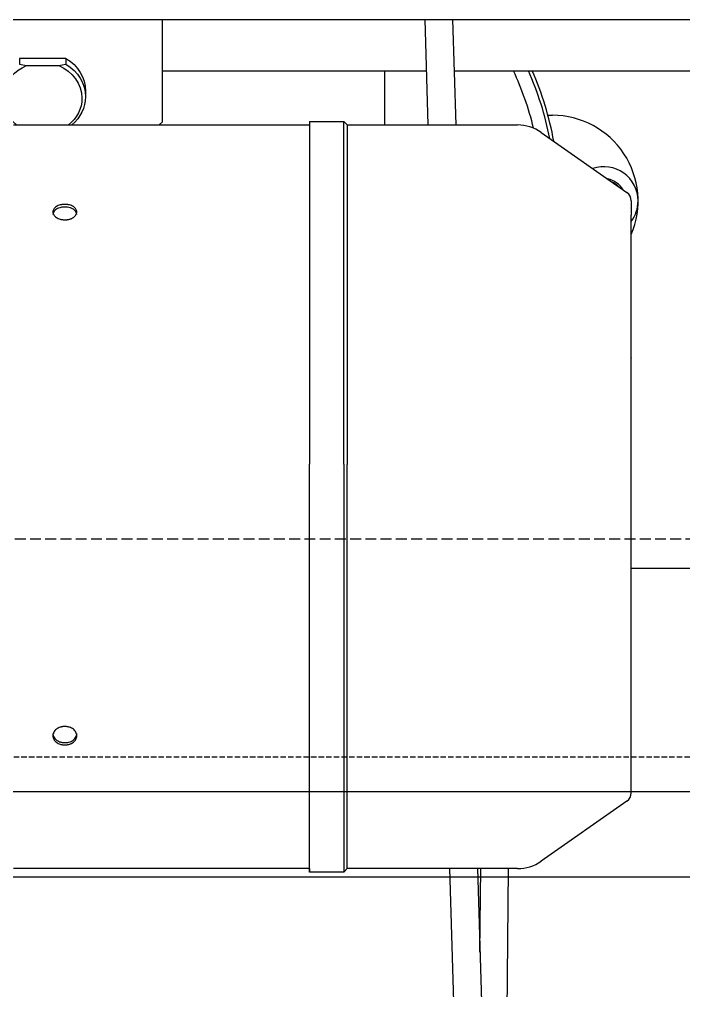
# Model space of a CAD drawing. Extents: x -1899985 to 1774885, y 556286 to 2175695.
# Drawn here: x -667529.9 to -667224.9, y 577400.3 to 577846 of the extents above; entities that cross this region are included whole.
import ezdxf

# ---------------------------------------------------------------- set-up
doc = ezdxf.new("R2010")
doc.units = 0
doc.header["$LTSCALE"] = 10
doc.header["$MEASUREMENT"] = 0
doc.linetypes.add('20剖面图$0$__DASH', pattern=[0.35, 0.25, -0.1])
doc.linetypes.add('20剖面图$0$DASH', pattern=[0.35, 0.25, -0.1])
for name, color, linetype in [('20剖面图$0$A-LIN-V', 9, 'Continuous'), ('20剖面图$0$EWHS5T6M-1', 7, 'Continuous'), ('20剖面图$0$EWHS5T6M-3', 7, 'Continuous'), ('20剖面图$0$FHSGH10105-主梁-06', 7, 'Continuous'), ('20剖面图$0$S-SB', 21, 'Continuous'), ('20剖面图$0$零件1^葫芦小车', 7, 'Continuous'), ('A-LIN-V', 9, 'Continuous')]:
    doc.layers.add(name, color=color, linetype=linetype)
doc.layers.add('20剖面图$0$A-加建区域', color=47, linetype='Continuous', plot=False)

# ---------------------------------------------------------------- blocks, each defined once
blk = doc.blocks.new('20剖面图$0$w432424324')
at = {"layer": '20剖面图$0$A-加建区域', "linetype": '20剖面图$0$DASH'}
blk.add_lwpolyline([(-750464.66, 577507.45), (-768794.66, 577507.45)], dxfattribs=at)
blk = doc.blocks.new('20剖面图$0$吊车5')
at = {"color": 3}
blk.add_line((1560515.69, -79801.8), (1560515.69, -79803.37), dxfattribs=at)
at = {"layer": '20剖面图$0$EWHS5T6M-1', "color": 3, "linetype": 'Continuous'}
for p, q in [((1560550.26, -79460.49), (1560550.26, -79435.62)), ((1560625.14, -79456.05), (1560627.26, -79456.05)), ((1560663.41, -79663.89), (1560780.1, -79663.89)), ((1560663.41, -79663.89), (1560785.97, -79663.89))]:
    blk.add_line(p, q, dxfattribs=at)
for centre, radius, start, end in [((1560481.12, -79495.34), 141.43, 13.6474, 24.975), ((1560481.12, -79495.34), 147.71, 11.1841, 23.8445), ((1560481.12, -79495.34), 149.29, 10.5591, 23.5782), ((1560627.26, -79495.34), 39.29, 336.9261, 90), ((1560650.83, -79495.34), 15.71, 0, 108.9767), ((1560650.83, -79495.34), 10.21, 29.7951, 80.2049), ((1560650.83, -79495.34), 9.43, 43.5764, 66.4236), ((1560650.83, -79495.34), 15.71, 323.1301, 0)]:
    blk.add_arc(centre, radius, start, end, dxfattribs=at)
at = {"layer": '20剖面图$0$EWHS5T6M-3', "color": 3, "linetype": 'Continuous'}
for p, q in [((1559975.12, -79412.05), (1560889.69, -79412.05)), ((1560448.12, -79459.12), (1560448.12, -79412.05)), ((1560403.78, -79429.92), (1560382.46, -79429.92)), ((1560382.46, -79429.92), (1560382.46, -79432.58)), ((1560382.46, -79432.58), (1560385.75, -79433.24)), ((1560400.49, -79433.24), (1560403.78, -79432.58)), ((1560403.78, -79429.92), (1560403.78, -79432.58)), ((1560385.75, -79433.24), (1560400.49, -79433.24)), ((1560412.76, -79444.87), (1560412.76, -79447.53)), ((1560448.12, -79459.12), (1560446.61, -79460.49)), ((1560515.69, -79458.91), (1560515.69, -79616.13)), ((1560515.69, -79458.91), (1560531.41, -79458.91)), ((1560531.41, -79616.13), (1560531.41, -79458.91)), ((1560531.41, -79458.91), (1560532.98, -79460.49)), ((1560379.76, -79460.49), (1560515.69, -79460.49)), ((1560532.98, -79460.49), (1560532.98, -79616.27)), ((1560532.98, -79460.49), (1560611.23, -79460.49)), ((1560622.04, -79463.9), (1560661.39, -79491.45)), ((1560663.41, -79495.31), (1560663.41, -79501.89)), ((1560663.41, -79501.99), (1560663.41, -79501.89)), ((1560663.41, -79567.3), (1560663.41, -79501.99)), ((1560663.41, -79567.3), (1560663.41, -79567.58)), ((1560663.41, -79619.3), (1560663.41, -79567.58)), ((1560515.69, -79803.37), (1560515.69, -79616.13)), ((1560531.41, -79616.13), (1560531.41, -79803.37)), ((1560532.98, -79801.8), (1560532.98, -79616.27)), ((1560663.41, -79672.89), (1560663.41, -79619.3)), ((1560663.41, -79672.89), (1560663.41, -79663.89)), ((1560663.41, -79751.03), (1560663.41, -79673.2)), ((1560663.41, -79751.03), (1560663.41, -79673.2)), ((1560663.41, -79766.98), (1560663.41, -79751.19)), ((1560663.41, -79766.98), (1560663.41, -79751.19)), ((1560661.39, -79770.84), (1560622.04, -79798.39)), ((1560661.39, -79770.84), (1560622.04, -79798.39)), ((1560515.69, -79801.8), (1560379.76, -79801.8)), ((1560515.69, -79801.8), (1560379.76, -79801.8)), ((1560532.98, -79801.8), (1560531.41, -79803.37)), ((1560532.98, -79801.8), (1560531.41, -79803.37)), ((1560611.23, -79801.8), (1560532.98, -79801.8)), ((1560611.23, -79801.8), (1560532.98, -79801.8)), ((1560531.41, -79803.37), (1560515.69, -79803.37)), ((1560531.41, -79803.37), (1560515.69, -79803.37))]:
    blk.add_line(p, q, dxfattribs=at)
for centre, radius, start, end in [((1560611.23, -79479.34), 18.86, 55, 90), ((1560658.69, -79495.31), 4.71, 0, 55), ((1560657.88, -79501.99), 5.52, 359.9999, 1.295), ((1560632.75, -79567.58), 30.66, 359.9992, 0.5496), ((1560632.75, -79672.9), 30.66, 359.4504, 0.0008), ((1560632.75, -79672.9), 30.66, 359.4504, 0.0008), ((1560657.88, -79751.03), 5.52, 358.705, 0.0001), ((1560657.88, -79751.03), 5.52, 358.705, 0.0001), ((1560658.69, -79766.98), 4.71, 305, 0), ((1560658.69, -79766.98), 4.71, 305, 0), ((1560611.23, -79782.94), 18.86, 270, 305), ((1560611.23, -79782.94), 18.86, 270, 305)]:
    blk.add_arc(centre, radius, start, end, dxfattribs=at)
at = {"layer": '20剖面图$0$EWHS5T6M-3', "color": 3, "linetype": 'Continuous', "extrusion": (0, 0, -1)}
for centre, major_axis, start_param, end_param in [((1560393.12, -79444.87), (19.64, 0), 5.285902, 6.283185), ((1560393.12, -79447.53), (-19.64, 0), 2.144309, 3.141593), ((1560393.12, -79448.2), (18.07, 0), 2.292842, 4.292278), ((1560393.12, -79448.2), (-18.07, 0), 1.990908, 3.141593), ((1560393.12, -79448.2), (18.07, 0), 0, 0.84875), ((1560393.12, -79447.53), (19.64, 0), 0, 0.814997)]:
    blk.add_ellipse(centre, major_axis=major_axis, ratio=0.906308, start_param=start_param, end_param=end_param, dxfattribs=at)
at = {"layer": '20剖面图$0$EWHS5T6M-3', "color": 3, "linetype": 'Continuous'}
for points, knots in [([(1560403.33, -79496.95), (1560403.23, -79496.95), (1560403.02, -79496.95), (1560402.72, -79496.96), (1560402.41, -79496.99), (1560402.11, -79497.03), (1560401.81, -79497.08), (1560401.52, -79497.13), (1560400.99, -79497.26), (1560400.26, -79497.5), (1560399.42, -79497.93), (1560398.73, -79498.45), (1560398.22, -79499.06), (1560397.9, -79499.72), (1560397.8, -79500.41), (1560397.9, -79501.11), (1560398.22, -79501.78), (1560398.73, -79502.41), (1560399.42, -79502.96), (1560400.25, -79503.42), (1560401.05, -79503.7), (1560401.73, -79503.86), (1560402.25, -79503.95), (1560402.79, -79504.01), (1560403.15, -79504.01), (1560403.33, -79504.02)], [0, 0, 0, 0, 0.017969, 0.035808, 0.053574, 0.071324, 0.089115, 0.107004, 0.125048, 0.18751, 0.2499, 0.312443, 0.374783, 0.437331, 0.499754, 0.56222, 0.624775, 0.687117, 0.749694, 0.81201, 0.874549, 0.905951, 0.937122, 0.96837, 1, 1, 1, 1]), ([(1560403.33, -79498.15), (1560403.05, -79498.16), (1560402.43, -79498.17), (1560401.45, -79498.33), (1560400.4, -79498.64), (1560399.11, -79499.27), (1560398.08, -79500.3), (1560397.83, -79501.22), (1560397.83, -79501.62), (1560397.83, -79501.62)], [0, 0, 0, 0, 0.0498308, 0.1081871, 0.1750598, 0.2504376, 0.3920247, 0.4999332, 0.5001595, 0.5001595, 0.5001595, 0.5001595]), ([(1560403.33, -79504.02), (1560403.42, -79504.01), (1560403.6, -79504.01), (1560403.87, -79504), (1560404.14, -79503.98), (1560404.5, -79503.94), (1560404.93, -79503.86), (1560405.44, -79503.74), (1560405.93, -79503.59), (1560406.55, -79503.34), (1560407.25, -79502.96), (1560407.94, -79502.41), (1560408.45, -79501.78), (1560408.76, -79501.11), (1560408.87, -79500.41), (1560408.76, -79499.72), (1560408.45, -79499.06), (1560407.94, -79498.46), (1560407.25, -79497.93), (1560406.41, -79497.5), (1560405.61, -79497.24), (1560404.93, -79497.09), (1560404.41, -79497.01), (1560403.88, -79496.95), (1560403.51, -79496.95), (1560403.33, -79496.95)], [0, 0, 0, 0, 0.015617, 0.031217, 0.046838, 0.062519, 0.093859, 0.125183, 0.156348, 0.187563, 0.250185, 0.312521, 0.375062, 0.437522, 0.499933, 0.562494, 0.624855, 0.687415, 0.749875, 0.812345, 0.87492, 0.906097, 0.937303, 0.968653, 1, 1, 1, 1]), ([(1560408.83, -79501.62), (1560408.83, -79501.22), (1560408.59, -79500.3), (1560407.49, -79499.2), (1560405.97, -79498.51), (1560404.6, -79498.2), (1560403.73, -79498.16), (1560403.33, -79498.15)], [0.500163, 0.500163, 0.500163, 0.500163, 0.6080037, 0.7495025, 0.8480688, 0.931583, 1, 1, 1, 1]), ([(1560403.33, -79736.57), (1560403.23, -79736.57), (1560403.02, -79736.57), (1560402.72, -79736.59), (1560402.41, -79736.63), (1560402.11, -79736.67), (1560401.81, -79736.73), (1560401.52, -79736.81), (1560400.99, -79736.97), (1560400.26, -79737.27), (1560399.42, -79737.81), (1560398.73, -79738.46), (1560398.22, -79739.21), (1560397.9, -79740.01), (1560397.8, -79740.84), (1560397.9, -79741.66), (1560398.22, -79742.45), (1560398.73, -79743.18), (1560399.42, -79743.81), (1560400.25, -79744.32), (1560401.05, -79744.64), (1560401.73, -79744.83), (1560402.25, -79744.92), (1560402.79, -79744.98), (1560403.15, -79744.99), (1560403.33, -79745)], [0, 0, 0, 0, 0.017969, 0.035808, 0.053574, 0.071324, 0.089115, 0.107004, 0.125048, 0.18751, 0.2499, 0.312443, 0.374783, 0.437331, 0.499754, 0.56222, 0.624775, 0.687117, 0.749694, 0.81201, 0.874549, 0.905951, 0.937122, 0.96837, 1, 1, 1, 1]), ([(1560397.83, -79739.83), (1560397.83, -79740.3), (1560398.08, -79741.4), (1560399.18, -79742.72), (1560400.7, -79743.55), (1560402.07, -79743.93), (1560402.94, -79743.97), (1560403.33, -79743.99)], [0.5001595, 0.5001595, 0.5001595, 0.5001595, 0.6077712, 0.7492495, 0.8479785, 0.9315772, 1, 1, 1, 1]), ([(1560403.33, -79745), (1560403.42, -79745), (1560403.6, -79744.99), (1560403.87, -79744.98), (1560404.14, -79744.95), (1560404.5, -79744.91), (1560404.93, -79744.83), (1560405.44, -79744.69), (1560405.93, -79744.52), (1560406.55, -79744.24), (1560407.25, -79743.81), (1560407.94, -79743.18), (1560408.45, -79742.46), (1560408.76, -79741.67), (1560408.87, -79740.84), (1560408.76, -79740.01), (1560408.45, -79739.21), (1560407.94, -79738.47), (1560407.25, -79737.81), (1560406.41, -79737.27), (1560405.61, -79736.94), (1560404.93, -79736.75), (1560404.41, -79736.65), (1560403.88, -79736.58), (1560403.51, -79736.57), (1560403.33, -79736.57)], [0, 0, 0, 0, 0.015617, 0.031217, 0.046838, 0.062519, 0.093859, 0.125183, 0.156348, 0.187563, 0.250185, 0.312521, 0.375062, 0.437522, 0.499933, 0.562494, 0.624855, 0.687415, 0.749875, 0.812345, 0.87492, 0.906097, 0.937303, 0.968653, 1, 1, 1, 1]), ([(1560403.33, -79743.99), (1560403.62, -79743.98), (1560404.24, -79743.96), (1560405.22, -79743.76), (1560406.27, -79743.39), (1560407.56, -79742.63), (1560408.59, -79741.4), (1560408.83, -79740.31), (1560408.83, -79739.83), (1560408.83, -79739.83)], [0, 0, 0, 0, 0.0496998, 0.1080452, 0.1750266, 0.2506324, 0.3922836, 0.5000874, 0.500163, 0.500163, 0.500163, 0.500163])]:
    blk.add_open_spline(points, degree=3, knots=knots, dxfattribs=at)
at = {"layer": '20剖面图$0$FHSGH10105-主梁-06', "color": 3, "linetype": 'Continuous'}
for p, q in [((1560448.12, -79435.62), (1560569.42, -79435.62)), ((1560582.06, -79435.62), (1560903.83, -79435.62)), ((1555503.32, -79766.34), (1563769.29, -79766.34)), ((1555299.54, -79805.62), (1563769.29, -79805.62))]:
    blk.add_line(p, q, dxfattribs=at)
at = {"layer": '20剖面图$0$零件1^葫芦小车', "color": 3, "linetype": 'Continuous'}
for p, q in [((1560570.15, -79460.49), (1560568.73, -79412.05)), ((1560581.37, -79412.05), (1560582.79, -79460.49)), ((1560590.61, -80158.19), (1560580.16, -79801.8)), ((1560592.8, -79801.8), (1560603.27, -80158.71)), ((1560593.93, -79840.2), (1560594.28, -79801.8)), ((1560606.92, -79801.8), (1560605.33, -79973.22))]:
    blk.add_line(p, q, dxfattribs=at)
blk = doc.blocks.new('20剖面图')
at = {"layer": '20剖面图$0$A-加建区域', "linetype": '20剖面图$0$__DASH', "ltscale": 2}
blk.add_line((-592655, 577607.45), (-684013.93, 577607.45), dxfattribs=at)
at = {"layer": '20剖面图$0$A-LIN-V'}
blk.add_blockref('20剖面图$0$w432424324', (95534.66, 0), dxfattribs=at)
at = {"layer": '20剖面图$0$S-SB'}
blk.add_blockref('20剖面图$0$吊车5', (-2227912.34, 657258.07), dxfattribs=at)

msp = doc.modelspace()

# ---------------------------------------------------------------- block references
at = {"layer": 'A-LIN-V'}
msp.add_blockref('20剖面图', (0, 0), dxfattribs=at)

doc.saveas('drawing.dxf')
